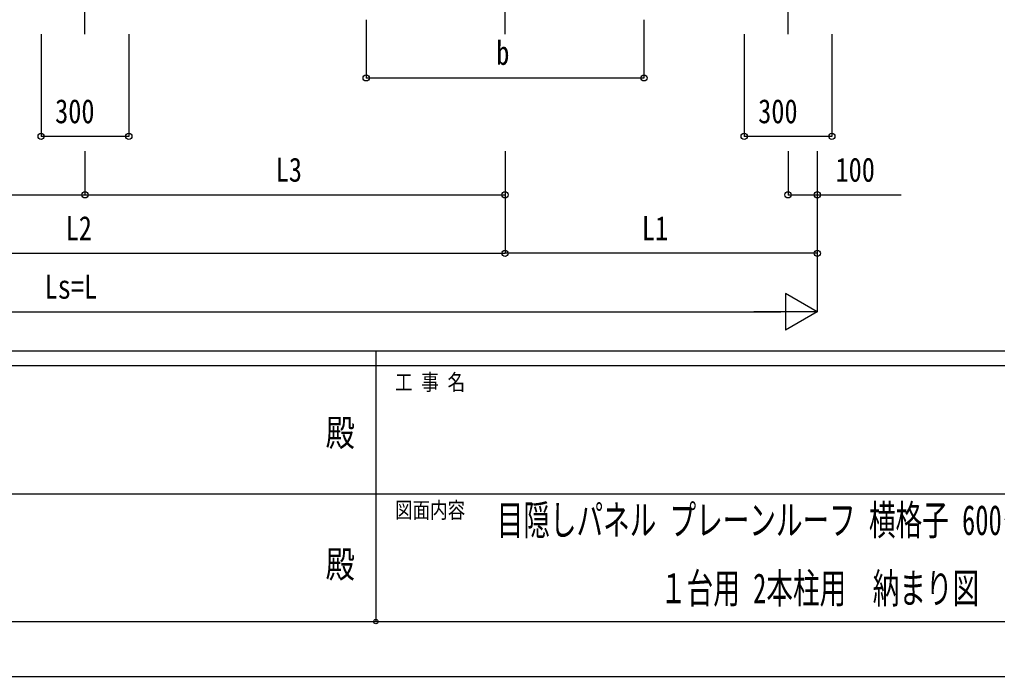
# Model space of a CAD drawing. Units: millimetres, scale not verified. Extents: x -10512 to 10512, y -7425 to 7425.
# Drawn here: x -1231 to 2114, y -7425 to -5178 of the extents above; entities that cross this region are included whole.
import ezdxf
from ezdxf.enums import TextEntityAlignment as Align

# ---------------------------------------------------------------- set-up
doc = ezdxf.new("R2010")
doc.units = ezdxf.units.MM
doc.header["$LTSCALE"] = 30
doc.header["$PDMODE"] = 32
doc.header["$PDSIZE"] = 15
for name, color, linetype in [('0-2_USER1', 3, 'Continuous'), ('0-4_YKK_12', 2, 'Continuous'), ('0-6_YKK_D', 6, 'Continuous'), ('0-7_YKK_ZWAK', 7, 'Continuous')]:
    doc.layers.add(name, color=color, linetype=linetype)
doc.styles.add('ＭＳ ゴシック', font='')
doc.styles.get('ＭＳ ゴシック').set_extended_font_data('MS Gothic')

msp = doc.modelspace()

# ---------------------------------------------------------------- linework, layer by layer
at = {"layer": '0-4_YKK_12'}
for p, q in [((429.58, -5227.5), (429.58, -1638.91)), ((-1007.42, -5227.5), (-1007.41, -1980)), ((1397.58, -5227.5), (1397.59, -1980))]:
    msp.add_line(p, q, dxfattribs=at)
at = {"layer": '0-6_YKK_D'}
for p, q in [((-45.42, -5178.5), (-45.42, -5378.5)), ((904.58, -5178.5), (904.58, -5378.5)), ((-1157.42, -5227.5), (-1157.42, -5578.5)), ((-857.42, -5227.5), (-857.42, -5578.5)), ((1247.58, -5227.5), (1247.58, -5578.5)), ((1547.58, -5227.5), (1547.58, -5578.5)), ((-45.42, -5377.5), (904.58, -5377.5)), ((-857.42, -5577.5), (-1157.42, -5577.5)), ((1547.58, -5577.5), (1247.58, -5577.5)), ((-1007.42, -5628.5), (-1007.42, -5778.5)), ((-1007.42, -5628.5), (-1007.42, -5778.5)), ((429.58, -5628.5), (429.58, -5978.5)), ((429.58, -5628.5), (429.58, -5978.5)), ((429.58, -5628.5), (429.58, -5778.5)), ((1397.58, -5628.5), (1397.58, -5778.5)), ((1497.58, -5628.5), (1497.58, -5978.5)), ((1497.58, -5628.5), (1497.58, -6178.5)), ((1497.58, -5628.5), (1497.58, -5778.5)), ((-2444.42, -5777.5), (-1007.42, -5777.5)), ((-1007.42, -5777.5), (429.58, -5777.5)), ((-2444.42, -5977.5), (429.58, -5977.5)), ((1497.58, -5977.5), (429.58, -5977.5)), ((1497.58, -6177.5), (1389.33, -6115)), ((1389.33, -6115), (1389.33, -6240)), ((-3387.42, -6177.5), (1372.58, -6177.5)), ((1497.58, -6177.5), (1281.08, -6177.5)), ((1497.58, -6177.5), (1389.33, -6240))]:
    msp.add_line(p, q, dxfattribs=at)
msp.add_lwpolyline([(1397.58, -5777.5), (1497.58, -5777.5), (1784.08, -5777.5)], dxfattribs=at)
for centre in [(-45.42, -5377.5), (904.58, -5377.5), (-1157.42, -5577.5), (-857.42, -5577.5), (1247.58, -5577.5), (1547.58, -5577.5), (-1007.42, -5777.5), (-1007.42, -5777.5), (429.58, -5777.5), (1397.58, -5777.5), (1497.58, -5777.5), (429.58, -5977.5), (429.58, -5977.5), (1497.58, -5977.5)]:
    msp.add_circle(centre, 10.62, dxfattribs=at)
at = {"layer": '0-7_YKK_ZWAK'}
for p, q in [((9737.55, -6312.5), (-9762.45, -6312.5)), ((-12.45, -6312.5), (-12.45, -7237.5)), ((-12.45, -6362.5), (-3262.45, -6362.5)), ((3237.55, -6362.5), (-12.45, -6362.5)), ((-3243.7, -6800), (-12.45, -6800)), ((-12.45, -6800), (3237.55, -6800)), ((-3262.45, -7237.5), (-12.45, -7237.5)), ((-12.45, -7237.5), (3237.55, -7237.5))]:
    msp.add_line(p, q, dxfattribs=at)
msp.add_lwpolyline([(-10512.5, -7425), (10512.5, -7425), (10512.5, 7425), (-10512.5, 7425)], close=True, dxfattribs=at)
msp.add_point((-12.45, -7237.5), dxfattribs=at)

# ---------------------------------------------------------------- texts
at = {"layer": '0-2_USER1', "style": 'ＭＳ ゴシック', "width": 0.65}
for s, p in [('目隠しパネル プレーンルーフ 横格子 600タイプ', (401.27, -6972.08)), ('１台用 2本柱用\u3000納まり図', (959.87, -7205.42))]:
    msp.add_text(s, height=102.6, dxfattribs=at).set_placement(p, align=Align.BOTTOM_LEFT)
at = {"layer": '0-6_YKK_D', "style": 'ＭＳ ゴシック', "width": 0.8}
for s, p in [('b', (399.58, -5357.5)), ('300', (-1109.42, -5557.5)), ('300', (1295.58, -5557.5)), ('L3', (-354.92, -5757.5)), ('100', (1560.08, -5757.5)), ('L2', (-1073.42, -5957.5)), ('L1', (897.58, -5957.5)), ('Ls=L', (-1145.42, -6157.5))]:
    msp.add_text(s, height=82.48, dxfattribs=at).set_placement(p, align=Align.BOTTOM_LEFT)
at = {"layer": '0-7_YKK_ZWAK', "style": 'ＭＳ ゴシック', "width": 0.8}
for s, height, p in [('工 事 名', 54.99, (53.17, -6462.5)), ('殿', 91.64, (-184.17, -6664.58)), ('図面内容', 54.99, (53.17, -6900)), ('殿', 91.64, (-184.17, -7114.58))]:
    msp.add_text(s, height=height, dxfattribs=at).set_placement(p, align=Align.BOTTOM_LEFT)

doc.saveas('drawing.dxf')
